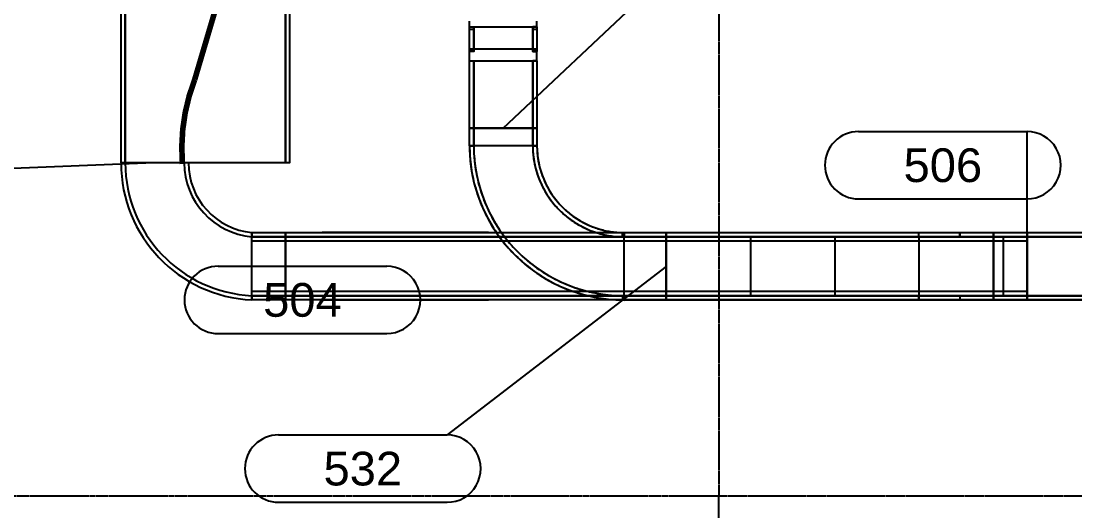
# Model space of a CAD drawing. Header units: inches. Extents: x -21257 to 11444, y 0 to 8704.
# Drawn here: x 1879.6 to 2254.8, y 518.3 to 692.9 of the extents above; entities that cross this region are included whole.
import ezdxf
from ezdxf.enums import TextEntityAlignment as Align

# ---------------------------------------------------------------- set-up
doc = ezdxf.new("R2010")
doc.units = ezdxf.units.IN
doc.header["$MEASUREMENT"] = 0
doc.linetypes.add('CENTER2', pattern=[1.125, 0.75, -0.125, 0.125, -0.125])
for name, color, linetype in [('500-CONV-LAYOUT-LOWER', 4, 'Continuous'), ('500-CONV-LAYOUT-UPPER', 4, 'Continuous'), ('500-CONV-NUMBERS', 4, 'Continuous'), ('Bldg_Cline', 8, 'CENTER2'), ('Bldg_Colnum', 8, 'Continuous')]:
    doc.layers.add(name, color=color, linetype=linetype)
doc.styles.get("Standard").update_dxf_attribs({"font": 'helvl.shx'})

# ---------------------------------------------------------------- blocks, each defined once
blk = doc.blocks.new('DCBLOCK')
at = {"linetype": 'Continuous'}
for p, q in [((-0.625, 0), (0, 0)), ((-0.625, -0.25), (0, -0.25))]:
    blk.add_line(p, q, dxfattribs=at)
for centre, start, end in [((-0.625, -0.125), 90, 269.9999), ((0, -0.125), 269.9999, 90)]:
    blk.add_arc(centre, 0.125, start, end)
blk.add_attdef('FORTNAITEM', text='', height=0.125).set_placement((-0.3125, -0.125), align=Align.MIDDLE_CENTER)
at = {"flags": 1}
blk.add_attdef('SERIALNUM', (-0.625, -0.3437), '', height=0.125, dxfattribs=at)
blk = doc.blocks.new('Promise-US15-100330-00-10-003 Bldg Colums')
at = {"layer": 'Bldg_Cline'}
for p, q in [((1200, 7192), (1200, 8)), ((6000, 8), (72, 8))]:
    blk.add_line(p, q, dxfattribs=at)
at = {"layer": 'Bldg_Colnum'}
blk.add_line((1200, -354.99), (1200, 8), dxfattribs=at)

msp = doc.modelspace()

# ---------------------------------------------------------------- linework, layer by layer
at = {"layer": '500-CONV-LAYOUT-LOWER', "linetype": 'Continuous'}
for p, q in [((1975.22, 642.3, 222), (1973.72, 642.3, 222)), ((1973.72, 642.3, 215.5), (1973.72, 642.3, 222)), ((1975.22, 642.3, 215.5), (1973.72, 642.3, 215.5)), ((1961.78, 617.49, 222), (1961.78, 615.99, 222)), ((1961.78, 615.99, 215.5), (1961.78, 617.49, 215.5)), ((1961.78, 615.99, 222), (1961.78, 615.99, 215.5)), ((1973.78, 617.49, 222), (1973.78, 615.99, 222)), ((1973.78, 617.49, 215.5), (1973.78, 615.99, 215.5)), ((1973.78, 617.49, 222), (1973.78, 615.99, 222)), ((1973.78, 615.99, 215.5), (1973.78, 617.49, 215.5)), ((1973.78, 615.99, 215.5), (1973.78, 615.99, 222)), ((1973.78, 615.99, 222), (1973.78, 615.99, 215.5)), ((2093.78, 617.49, 222), (2093.78, 615.99, 222)), ((2093.78, 615.99, 215.5), (2093.78, 617.49, 215.5)), ((2093.78, 615.99, 222), (2093.78, 615.99, 215.5)), ((2213.78, 617.49, 222), (2213.78, 615.99, 222)), ((2213.78, 615.99, 215.5), (2213.78, 617.49, 215.5)), ((2213.78, 615.99, 222), (2213.78, 615.99, 215.5)), ((2225.78, 615.99, 215.5), (2225.78, 617.49, 215.5)), ((2225.78, 617.49, 222), (2225.78, 615.99, 222)), ((2225.78, 617.49, 215.5), (2225.78, 615.99, 215.5)), ((2225.78, 617.49, 222), (2225.78, 615.99, 222)), ((2225.78, 615.99, 222), (2225.78, 615.99, 215.5)), ((2225.78, 615.99, 215.5), (2225.78, 615.99, 222)), ((2237.78, 617.49, 222), (2237.78, 615.99, 222)), ((2237.78, 615.99, 215.5), (2237.78, 617.49, 215.5)), ((2237.78, 617.49, 215.5), (2237.78, 615.99, 215.5)), ((2237.78, 617.49, 222), (2237.78, 615.99, 222)), ((2237.78, 615.99, 222), (2237.78, 615.99, 215.5)), ((2237.78, 615.99, 215.5), (2237.78, 615.99, 222)), ((1961.78, 594.99, 222), (1961.78, 593.49, 222)), ((1961.78, 594.99, 222), (1961.78, 594.99, 215.5)), ((1961.78, 594.99, 215.5), (1961.78, 593.49, 215.5)), ((1973.78, 593.49, 222), (1973.78, 594.99, 222)), ((1973.78, 594.99, 222), (1973.78, 594.99, 215.5)), ((1973.78, 594.99, 215.5), (1973.78, 593.49, 215.5)), ((1973.78, 594.99, 222), (1973.78, 593.49, 222)), ((1973.78, 594.99, 222), (1973.78, 594.99, 215.5)), ((1973.78, 594.99, 215.5), (1973.78, 593.49, 215.5)), ((2093.78, 594.99, 222), (2093.78, 593.49, 222)), ((2093.78, 594.99, 222), (2093.78, 594.99, 215.5)), ((2093.78, 594.99, 215.5), (2093.78, 593.49, 215.5)), ((2213.78, 594.99, 222), (2213.78, 593.49, 222)), ((2213.78, 594.99, 222), (2213.78, 594.99, 215.5)), ((2213.78, 594.99, 215.5), (2213.78, 593.49, 215.5)), ((2225.78, 594.99, 215.5), (2225.78, 593.49, 215.5)), ((2225.78, 594.99, 222), (2225.78, 594.99, 215.5)), ((2225.78, 594.99, 222), (2225.78, 593.49, 222)), ((2225.78, 594.99, 215.5), (2225.78, 593.49, 215.5)), ((2225.78, 594.99, 222), (2225.78, 594.99, 215.5)), ((2225.78, 593.49, 222), (2225.78, 594.99, 222)), ((2237.78, 594.99, 222), (2237.78, 593.49, 222)), ((2237.78, 594.99, 222), (2237.78, 594.99, 215.5)), ((2237.78, 594.99, 215.5), (2237.78, 593.49, 215.5)), ((2237.78, 594.99, 215.5), (2237.78, 593.49, 215.5)), ((2237.78, 594.99, 222), (2237.78, 594.99, 215.5)), ((2237.78, 593.49, 222), (2237.78, 594.99, 222))]:
    msp.add_line(p, q, dxfattribs=at)
at = {"layer": '500-CONV-LAYOUT-LOWER', "const_width": 2, "elevation": -251.96}
msp.add_lwpolyline([(1975.22, 786.3), (1941.44, 672.04, 0.112834), (1937.05, 641.93, 0.73186)], format="xyb", dxfattribs=at)
at = {"layer": '500-CONV-LAYOUT-LOWER'}
for centre, radius, end in [((1964.08, 642.3, 215.5), 48.87, 267.2972), ((1964.09, 642.3, 215.5), 47.37, 267.2094), ((1964.14, 642.3), 26.42, 264.8852), ((1964.14, 642.3), 24.92, 264.5617)]:
    msp.add_arc(centre, radius, 180, end, dxfattribs=at)
for points in [[(1916.72, 786.3, 222), (1916.72, 642.3, 222), (1915.22, 642.3, 222), (1915.22, 786.3, 222)], [(1916.72, 786.3, 215.5), (1916.72, 642.3, 215.5), (1915.22, 642.3, 215.5), (1915.22, 786.3, 215.5)], [(1916.72, 786.3, 222), (1916.72, 642.3, 222), (1916.72, 642.3, 215.5), (1916.72, 786.3, 215.5)], [(1973.72, 786.3, 222), (1973.72, 642.3, 222), (1916.72, 642.3, 222), (1916.72, 786.3, 222)], [(1975.22, 786.3, 222), (1975.22, 642.3, 222), (1973.72, 642.3, 222), (1973.72, 786.3, 222)], [(1975.22, 786.3, 215.5), (1975.22, 642.3, 215.5), (1973.72, 642.3, 215.5), (1973.72, 786.3, 215.5)], [(1973.72, 786.3, 222), (1973.72, 642.3, 222), (1973.72, 642.3, 215.5), (1973.72, 786.3, 215.5)], [(1961.78, 617.49, 222), (1973.78, 617.49, 222), (1973.78, 615.99, 222), (1961.78, 615.99, 222)], [(1961.78, 617.49, 215.5), (1973.78, 617.49, 215.5), (1973.78, 615.99, 215.5), (1961.78, 615.99, 215.5)], [(1961.78, 615.99, 222), (1973.78, 615.99, 222), (1973.78, 615.99, 215.5), (1961.78, 615.99, 215.5)], [(1961.78, 615.99, 222), (1973.78, 615.99, 222), (1973.78, 594.99, 222), (1961.78, 594.99, 222)], [(1973.78, 617.49, 222), (2225.78, 617.49, 222), (2225.78, 615.99, 222), (1973.78, 615.99, 222)], [(1973.78, 617.49, 215.5), (2225.78, 617.49, 215.5), (2225.78, 615.99, 215.5), (1973.78, 615.99, 215.5)], [(1973.78, 615.99, 222), (2225.78, 615.99, 222), (2225.78, 615.99, 215.5), (1973.78, 615.99, 215.5)], [(1973.78, 615.99, 222), (2225.78, 615.99, 222), (2225.78, 594.99, 222), (1973.78, 594.99, 222)], [(2007.78, 617.49, 215.5), (2007.78, 617.49, 203.18), (1986.78, 617.49, 215.5), (2007.78, 617.49, 215.5)], [(2046.03, 617.49, 215.5), (2046.03, 617.49, 203.18), (2007.78, 617.49, 203.18), (2007.78, 617.49, 215.5)], [(2225.78, 617.49, 215.5), (2237.78, 617.49, 215.5), (2237.78, 615.99, 215.5), (2225.78, 615.99, 215.5)], [(2225.78, 617.49, 222), (2237.78, 617.49, 222), (2237.78, 615.99, 222), (2225.78, 615.99, 222)], [(2225.78, 615.99, 222), (2237.78, 615.99, 222), (2237.78, 594.99, 222), (2225.78, 594.99, 222)], [(2225.78, 615.99, 222), (2237.78, 615.99, 222), (2237.78, 615.99, 215.5), (2225.78, 615.99, 215.5)], [(2237.78, 617.49, 215.5), (4241.78, 617.49, 215.49), (4241.78, 615.99, 215.49), (2237.78, 615.99, 215.5)], [(2237.78, 617.49, 222), (4241.78, 617.49, 221.99), (4241.78, 615.99, 221.99), (2237.78, 615.99, 222)], [(2237.78, 615.99, 222), (4241.78, 615.99, 221.99), (4241.78, 594.99, 221.99), (2237.78, 594.99, 222)], [(2237.78, 615.99, 222), (4241.78, 615.99, 221.99), (4241.78, 615.99, 215.49), (2237.78, 615.99, 215.5)], [(1961.78, 614.49, 222), (2237.78, 614.49, 222), (2237.78, 596.49, 222), (1961.78, 596.49, 222)], [(1961.78, 594.99, 222), (1973.78, 594.99, 222), (1973.78, 593.49, 222), (1961.78, 593.49, 222)], [(1961.78, 594.99, 215.5), (1973.78, 594.99, 215.5), (1973.78, 593.49, 215.5), (1961.78, 593.49, 215.5)], [(1961.78, 594.99, 222), (1973.78, 594.99, 222), (1973.78, 594.99, 215.5), (1961.78, 594.99, 215.5)], [(1973.78, 594.99, 222), (2225.78, 594.99, 222), (2225.78, 593.49, 222), (1973.78, 593.49, 222)], [(1973.78, 594.99, 215.5), (2225.78, 594.99, 215.5), (2225.78, 593.49, 215.5), (1973.78, 593.49, 215.5)], [(1973.78, 594.99, 222), (2225.78, 594.99, 222), (2225.78, 594.99, 215.5), (1973.78, 594.99, 215.5)], [(2007.78, 593.49, 215.5), (2007.78, 593.49, 203.18), (1986.78, 593.49, 215.5), (2007.78, 593.49, 215.5)], [(2046.03, 593.49, 215.5), (2046.03, 593.49, 203.18), (2007.78, 593.49, 203.18), (2007.78, 593.49, 215.5)], [(2225.78, 594.99, 222), (2237.78, 594.99, 222), (2237.78, 594.99, 215.5), (2225.78, 594.99, 215.5)], [(2225.78, 594.99, 215.5), (2237.78, 594.99, 215.5), (2237.78, 593.49, 215.5), (2225.78, 593.49, 215.5)], [(2225.78, 594.99, 222), (2237.78, 594.99, 222), (2237.78, 593.49, 222), (2225.78, 593.49, 222)], [(2237.78, 594.99, 222), (4241.78, 594.99, 221.99), (4241.78, 594.99, 215.49), (2237.78, 594.99, 215.5)], [(2237.78, 594.99, 215.5), (4241.78, 594.99, 215.49), (4241.78, 593.49, 215.49), (2237.78, 593.49, 215.5)], [(2237.78, 594.99, 222), (4241.78, 594.99, 221.99), (4241.78, 593.49, 221.99), (2237.78, 593.49, 222)]]:
    msp.add_3dface(points, dxfattribs=at)
at = {"layer": '500-CONV-LAYOUT-LOWER', "invisible_edges": 15}
for points in [[(2039.28, 648.45, 270), (2041.2, 634.07, 270), (2042.64, 634.46, 270), (2040.78, 648.45, 270)], [(2039.28, 648.45, 260.5), (2041.15, 634.22, 260.5), (2042.6, 634.61, 260.5), (2040.78, 648.45, 260.5)], [(2039.28, 648.45, 270), (2041.2, 634.07, 270), (2042.64, 634.46, 270), (2040.78, 648.45, 270)], [(2039.28, 648.45, 260.5), (2041.15, 634.22, 260.5), (2042.6, 634.61, 260.5), (2040.78, 648.45, 260.5)], [(2061.78, 648.45, 270), (2062.91, 639.95, 270), (2042.64, 634.46, 270), (2040.78, 648.45, 270)], [(2061.78, 648.45, 270), (2062.91, 639.95, 270), (2042.64, 634.46, 270), (2040.78, 648.45, 270)], [(2063.28, 648.45, 270), (2064.36, 640.34, 270), (2062.91, 639.95, 270), (2061.78, 648.45, 270)], [(2063.28, 648.45, 260.5), (2064.34, 640.43, 260.5), (2062.89, 640.04, 260.5), (2061.78, 648.45, 260.5)], [(2063.28, 648.45, 270), (2064.36, 640.34, 270), (2062.91, 639.95, 270), (2061.78, 648.45, 270)], [(2063.28, 648.45, 260.5), (2064.34, 640.43, 260.5), (2062.89, 640.04, 260.5), (2061.78, 648.45, 260.5)], [(1912.03, 640.24, 222), (1913.76, 627.22, 222), (1915.21, 627.61, 222), (1913.53, 640.24, 222)], [(1912.03, 640.24, 216), (1913.73, 627.36, 216), (1915.17, 627.75, 216), (1913.53, 640.24, 216)], [(1912.03, 640.24, 222), (1913.76, 627.22, 222), (1915.21, 627.61, 222), (1913.53, 640.24, 222)], [(1912.03, 640.24, 216), (1913.73, 627.36, 216), (1915.17, 627.75, 216), (1913.53, 640.24, 216)], [(1912.03, 640.24, 222), (1913.76, 627.22, 222), (1915.21, 627.61, 222), (1913.53, 640.24, 222)], [(1912.03, 640.24, 216), (1913.73, 627.36, 216), (1915.17, 627.75, 216), (1913.53, 640.24, 216)], [(1940.53, 640.24, 222), (1941.27, 634.68, 222), (1915.21, 627.61, 222), (1913.53, 640.24, 222)], [(1940.53, 640.24, 222), (1941.27, 634.68, 222), (1915.21, 627.61, 222), (1913.53, 640.24, 222)], [(1940.53, 640.24, 222), (1941.27, 634.68, 222), (1915.21, 627.61, 222), (1913.53, 640.24, 222)], [(1942.03, 640.24, 222), (1942.72, 635.07, 222), (1941.27, 634.68, 222), (1940.53, 640.24, 222)], [(1942.03, 640.24, 216), (1942.7, 635.13, 216), (1941.25, 634.74, 216), (1940.53, 640.24, 216)], [(1942.03, 640.24, 222), (1942.72, 635.07, 222), (1941.27, 634.68, 222), (1940.53, 640.24, 222)], [(1942.03, 640.24, 216), (1942.7, 635.13, 216), (1941.25, 634.74, 216), (1940.53, 640.24, 216)], [(1942.03, 640.24, 222), (1942.72, 635.07, 222), (1941.27, 634.68, 222), (1940.53, 640.24, 222)], [(1942.03, 640.24, 216), (1942.7, 635.13, 216), (1941.25, 634.74, 216), (1940.53, 640.24, 216)], [(2062.91, 639.95, 270), (2066.23, 632.04, 270), (2048.1, 621.44, 270), (2042.64, 634.46, 270)], [(2062.91, 639.95, 270), (2066.23, 632.04, 270), (2048.1, 621.44, 270), (2042.64, 634.46, 270)], [(2064.34, 640.43, 260.5), (2067.43, 632.96, 260.5), (2066.13, 632.21, 260.5), (2062.89, 640.04, 260.5)], [(2064.34, 640.43, 260.5), (2067.43, 632.96, 260.5), (2066.13, 632.21, 260.5), (2062.89, 640.04, 260.5)], [(2064.36, 640.34, 270), (2067.52, 632.8, 270), (2066.23, 632.04, 270), (2062.91, 639.95, 270)], [(2064.36, 640.34, 270), (2067.52, 632.8, 270), (2066.23, 632.04, 270), (2062.91, 639.95, 270)], [(1941.27, 634.68, 222), (1943.44, 629.5, 222), (1920.14, 615.87, 222), (1915.21, 627.61, 222)], [(1941.27, 634.68, 222), (1943.44, 629.5, 222), (1920.14, 615.87, 222), (1915.21, 627.61, 222)], [(1941.27, 634.68, 222), (1943.44, 629.5, 222), (1920.14, 615.87, 222), (1915.21, 627.61, 222)], [(1942.7, 635.13, 216), (1944.68, 630.36, 216), (1943.38, 629.61, 216), (1941.25, 634.74, 216)], [(1942.7, 635.13, 216), (1944.68, 630.36, 216), (1943.38, 629.61, 216), (1941.25, 634.74, 216)], [(1942.7, 635.13, 216), (1944.68, 630.36, 216), (1943.38, 629.61, 216), (1941.25, 634.74, 216)], [(1942.72, 635.07, 222), (1944.73, 630.26, 222), (1943.44, 629.5, 222), (1941.27, 634.68, 222)], [(1942.72, 635.07, 222), (1944.73, 630.26, 222), (1943.44, 629.5, 222), (1941.27, 634.68, 222)], [(1942.72, 635.07, 222), (1944.73, 630.26, 222), (1943.44, 629.5, 222), (1941.27, 634.68, 222)], [(1944.68, 630.36, 216), (1947.81, 626.27, 216), (1946.75, 625.21, 216), (1943.38, 629.61, 216)], [(1944.68, 630.36, 216), (1947.81, 626.27, 216), (1946.75, 625.21, 216), (1943.38, 629.61, 216)], [(1944.68, 630.36, 216), (1947.81, 626.27, 216), (1946.75, 625.21, 216), (1943.38, 629.61, 216)], [(1913.73, 627.36, 216), (1918.7, 615.36, 216), (1919.99, 616.11, 216), (1915.17, 627.75, 216)], [(1913.73, 627.36, 216), (1918.7, 615.36, 216), (1919.99, 616.11, 216), (1915.17, 627.75, 216)], [(1913.73, 627.36, 216), (1918.7, 615.36, 216), (1919.99, 616.11, 216), (1915.17, 627.75, 216)], [(1913.76, 627.22, 222), (1918.84, 615.11, 222), (1920.14, 615.87, 222), (1915.21, 627.61, 222)], [(1913.76, 627.22, 222), (1918.84, 615.11, 222), (1920.14, 615.87, 222), (1915.21, 627.61, 222)], [(1913.76, 627.22, 222), (1918.84, 615.11, 222), (1920.14, 615.87, 222), (1915.21, 627.61, 222)], [(1943.44, 629.5, 222), (1946.89, 625.08, 222), (1927.96, 605.82, 222), (1920.14, 615.87, 222)], [(1943.44, 629.5, 222), (1946.89, 625.08, 222), (1927.96, 605.82, 222), (1920.14, 615.87, 222)], [(1943.44, 629.5, 222), (1946.89, 625.08, 222), (1927.96, 605.82, 222), (1920.14, 615.87, 222)], [(1944.73, 630.26, 222), (1947.94, 626.15, 222), (1946.89, 625.08, 222), (1943.44, 629.5, 222)], [(1944.73, 630.26, 222), (1947.94, 626.15, 222), (1946.89, 625.08, 222), (1943.44, 629.5, 222)], [(1944.73, 630.26, 222), (1947.94, 626.15, 222), (1946.89, 625.08, 222), (1943.44, 629.5, 222)], [(1947.81, 626.27, 216), (1951.9, 623.13, 216), (1951.15, 621.84, 216), (1946.75, 625.21, 216)], [(1947.81, 626.27, 216), (1951.9, 623.13, 216), (1951.15, 621.84, 216), (1946.75, 625.21, 216)], [(1947.81, 626.27, 216), (1951.9, 623.13, 216), (1951.15, 621.84, 216), (1946.75, 625.21, 216)], [(1947.94, 626.15, 222), (1952.1, 623.02, 222), (1951.37, 621.71, 222), (1946.89, 625.08, 222)], [(1947.94, 626.15, 222), (1952.1, 623.02, 222), (1951.37, 621.71, 222), (1946.89, 625.08, 222)], [(1947.94, 626.15, 222), (1952.1, 623.02, 222), (1951.37, 621.71, 222), (1946.89, 625.08, 222)], [(1956.58, 619.63, 222), (1962.15, 618.99, 222), (1962.62, 591.99, 222), (1949.97, 593.45, 222)], [(1956.67, 621.16, 216), (1961.78, 620.49, 216), (1961.78, 618.99, 216), (1956.28, 619.71, 216)], [(1956.95, 621.09, 222), (1962.12, 620.49, 222), (1962.15, 618.99, 222), (1956.58, 619.63, 222)], [(2086.33, 616.94, 270), (2094.85, 615.96, 270), (2095.21, 594.96, 270), (2081.19, 596.58, 270)], [(2086.25, 618.51, 260.5), (2094.27, 617.45, 260.5), (2094.27, 615.95, 260.5), (2085.86, 617.06, 260.5)], [(2086.69, 618.4, 270), (2094.82, 617.46, 270), (2094.85, 615.96, 270), (2086.33, 616.94, 270)], [(2080.04, 595.33, 260.5), (2094.27, 593.45, 260.5), (2094.27, 594.95, 260.5), (2080.43, 596.78, 260.5)], [(2080.82, 595.13, 270), (2095.24, 593.46, 270), (2095.21, 594.96, 270), (2081.19, 596.58, 270)], [(1948.9, 592.18, 216), (1961.77, 590.49, 216), (1961.77, 591.99, 216), (1949.28, 593.63, 216)], [(1949.6, 592, 222), (1962.65, 590.49, 222), (1962.62, 591.99, 222), (1949.97, 593.45, 222)]]:
    msp.add_3dface(points, dxfattribs=at)
at = {"layer": '500-CONV-LAYOUT-UPPER'}
for p, q in [((2039.28, 690.78), (2039.28, 692.86)), ((2063.28, 690.78), (2063.28, 692.86)), ((2039.28, 678.7), (2039.28, 682)), ((2063.28, 678.7), (2063.28, 682))]:
    msp.add_line(p, q, dxfattribs=at)
at = {"layer": '500-CONV-LAYOUT-UPPER', "linetype": 'Continuous'}
for p, q in [((2039.28, 690.78, 268.68), (2040.78, 690.78, 268.68)), ((2040.78, 689.93, 262.24), (2040.78, 690.78, 268.68)), ((2061.78, 690.78, 268.68), (2061.78, 689.93, 262.24)), ((2063.28, 690.78, 268.68), (2061.78, 690.78, 268.68)), ((2039.28, 689.93, 262.24), (2040.78, 689.93, 262.24)), ((2061.78, 689.93, 262.24), (2063.28, 689.93, 262.24)), ((2039.28, 682.85, 269.73), (2040.78, 682.85, 269.73)), ((2040.78, 682.85, 269.73), (2040.78, 682, 263.28)), ((2061.78, 682.85, 269.73), (2061.78, 682, 263.28)), ((2061.78, 682.85, 269.73), (2063.28, 682.85, 269.73)), ((2040.78, 682, 263.28), (2039.28, 682, 263.28)), ((2061.78, 682, 263.28), (2063.28, 682, 263.28)), ((2039.28, 678.7, 263.5), (2040.78, 678.7, 263.5)), ((2039.28, 678.7, 270), (2040.78, 678.7, 270)), ((2040.78, 678.7, 263.5), (2040.78, 678.7, 270)), ((2061.78, 678.7, 263.5), (2063.28, 678.7, 263.5)), ((2061.78, 678.7, 270), (2061.78, 678.7, 263.5)), ((2063.28, 678.7, 270), (2061.78, 678.7, 270)), ((2039.28, 654.7, 270), (2040.78, 654.7, 270)), ((2039.28, 654.7, 270), (2040.78, 654.7, 270)), ((2040.78, 654.7, 263.5), (2039.28, 654.7, 263.5)), ((2039.28, 654.7, 260.5), (2040.78, 654.7, 260.5)), ((2040.78, 654.7, 260.5), (2040.78, 654.7, 270)), ((2040.78, 654.7, 270), (2040.78, 654.7, 263.5)), ((2061.78, 654.7, 270), (2061.78, 654.7, 260.5)), ((2063.28, 654.7, 270), (2061.78, 654.7, 270)), ((2061.78, 654.7, 270), (2063.28, 654.7, 270)), ((2061.78, 654.7, 270), (2061.78, 654.7, 263.5)), ((2061.78, 654.7, 263.5), (2063.28, 654.7, 263.5)), ((2061.78, 654.7, 260.5), (2063.28, 654.7, 260.5)), ((2039.28, 648.45, 270), (2040.78, 648.45, 270)), ((2040.78, 648.45, 260.5), (2039.28, 648.45, 260.5)), ((2040.78, 648.45, 270), (2040.78, 648.45, 260.5)), ((2061.78, 648.45, 270), (2061.78, 648.45, 260.5)), ((2061.78, 648.45, 270), (2063.28, 648.45, 270)), ((2061.78, 648.45, 260.5), (2063.28, 648.45, 260.5)), ((2094.28, 617.45, 270), (2094.28, 615.95, 270)), ((2094.28, 615.95, 260.5), (2094.28, 617.45, 260.5)), ((2094.28, 615.95, 270), (2094.28, 615.95, 260.5)), ((2109.28, 617.45, 270), (2109.28, 615.95, 270)), ((2109.28, 615.95, 263.5), (2109.28, 617.45, 263.5)), ((2109.28, 615.95, 270), (2109.28, 617.45, 270)), ((2109.28, 615.95, 260.5), (2109.28, 617.45, 260.5)), ((2109.28, 615.95, 270), (2109.28, 615.95, 263.5)), ((2109.28, 615.95, 270), (2109.28, 615.95, 260.5)), ((2139.28, 615.95, 270), (2139.28, 594.95, 270)), ((2169.28, 615.95, 270), (2169.28, 594.95, 270)), ((2199.28, 615.95, 270), (2199.28, 617.45, 270)), ((2199.28, 615.95, 263.5), (2199.28, 617.45, 263.5)), ((2199.28, 615.95, 270), (2199.28, 615.95, 263.5)), ((2199.28, 615.95, 270), (2199.28, 594.95, 270)), ((2229.28, 615.95, 270), (2229.28, 594.95, 270)), ((2094.28, 593.45, 270), (2094.28, 594.95, 270)), ((2094.28, 594.95, 260.5), (2094.28, 594.95, 270)), ((2094.28, 593.45, 260.5), (2094.28, 594.95, 260.5)), ((2109.28, 593.45, 270), (2109.28, 594.95, 270)), ((2109.28, 594.95, 263.5), (2109.28, 594.95, 270)), ((2109.28, 593.45, 263.5), (2109.28, 594.95, 263.5)), ((2109.28, 593.45, 270), (2109.28, 594.95, 270)), ((2109.28, 594.95, 270), (2109.28, 594.95, 260.5)), ((2109.28, 594.95, 260.5), (2109.28, 593.45, 260.5)), ((2199.28, 593.45, 270), (2199.28, 594.95, 270)), ((2199.28, 594.95, 270), (2199.28, 594.95, 263.5)), ((2199.28, 594.95, 263.5), (2199.28, 593.45, 263.5))]:
    msp.add_line(p, q, dxfattribs=at)
at = {"layer": '500-CONV-LAYOUT-UPPER'}
for points in [[(2039.28, 648.45, 260.5), (2039.29, 647.48, 260.5), (2039.31, 646.51, 260.5), (2039.36, 645.54, 260.5), (2039.42, 644.58, 260.5), (2039.49, 643.61, 260.5), (2039.59, 642.64, 260.5), (2039.7, 641.68, 260.5), (2039.83, 640.72, 260.5), (2039.97, 639.76, 260.5), (2040.13, 638.8, 260.5), (2040.31, 637.85, 260.5), (2040.51, 636.89, 260.5), (2040.72, 635.95, 260.5), (2040.95, 635, 260.5), (2041.2, 634.07, 260.5), (2041.46, 633.13, 260.5), (2041.74, 632.2, 260.5), (2042.03, 631.28, 260.5), (2042.34, 630.36, 260.5), (2042.67, 629.44, 260.5), (2043.01, 628.54, 260.5), (2043.37, 627.63, 260.5), (2043.75, 626.74, 260.5), (2044.14, 625.85, 260.5), (2044.55, 624.97, 260.5), (2044.97, 624.1, 260.5), (2045.41, 623.23, 260.5), (2045.86, 622.37, 260.5), (2046.33, 621.52, 260.5), (2046.81, 620.68, 260.5), (2047.31, 619.85, 260.5), (2047.82, 619.02, 260.5), (2048.35, 618.21, 260.5), (2048.89, 617.4, 260.5), (2049.44, 616.6, 260.5), (2050.01, 615.82, 260.5), (2050.59, 615.04, 260.5), (2051.19, 614.28, 260.5), (2051.8, 613.52, 260.5), (2052.42, 612.78, 260.5), (2053.06, 612.04, 260.5), (2053.71, 611.32, 260.5), (2054.37, 610.61, 260.5), (2055.04, 609.91, 260.5), (2055.73, 609.23, 260.5), (2056.43, 608.55, 260.5), (2057.14, 607.89, 260.5), (2057.86, 607.24, 260.5), (2058.59, 606.6, 260.5), (2059.34, 605.98, 260.5), (2060.09, 605.37, 260.5), (2060.86, 604.78, 260.5), (2061.63, 604.19, 260.5), (2062.42, 603.62, 260.5), (2063.22, 603.07, 260.5), (2064.02, 602.53, 260.5), (2064.84, 602, 260.5), (2065.66, 601.49, 260.5), (2066.49, 600.99, 260.5), (2067.34, 600.51, 260.5), (2068.19, 600.04, 260.5), (2069.04, 599.59, 260.5), (2069.91, 599.15, 260.5), (2070.79, 598.73, 260.5), (2071.67, 598.32, 260.5), (2072.55, 597.93, 260.5), (2073.45, 597.55, 260.5), (2074.35, 597.19, 260.5), (2075.26, 596.85, 260.5), (2076.17, 596.52, 260.5), (2077.09, 596.21, 260.5), (2078.02, 595.91, 260.5), (2078.95, 595.64, 260.5), (2079.88, 595.37, 260.5), (2080.82, 595.13, 260.5), (2081.76, 594.9, 260.5), (2082.71, 594.69, 260.5), (2083.66, 594.49, 260.5), (2084.61, 594.31, 260.5), (2085.57, 594.15, 260.5), (2086.53, 594, 260.5), (2087.49, 593.88, 260.5), (2088.46, 593.76, 260.5), (2089.42, 593.67, 260.5), (2090.39, 593.59, 260.5), (2091.36, 593.53, 260.5), (2092.33, 593.49, 260.5), (2093.3, 593.46, 260.5), (2094.27, 593.45, 260.5)], [(2040.78, 648.45, 260.5), (2040.79, 647.51, 260.5), (2040.81, 646.57, 260.5), (2040.86, 645.62, 260.5), (2040.91, 644.68, 260.5), (2040.99, 643.74, 260.5), (2041.08, 642.8, 260.5), (2041.19, 641.86, 260.5), (2041.31, 640.93, 260.5), (2041.45, 639.99, 260.5), (2041.61, 639.06, 260.5), (2041.78, 638.13, 260.5), (2041.98, 637.21, 260.5), (2042.18, 636.29, 260.5), (2042.4, 635.37, 260.5), (2042.64, 634.46, 260.5), (2042.9, 633.55, 260.5), (2043.17, 632.64, 260.5), (2043.46, 631.75, 260.5), (2043.76, 630.85, 260.5), (2044.08, 629.96, 260.5), (2044.41, 629.08, 260.5), (2044.76, 628.2, 260.5), (2045.13, 627.33, 260.5), (2045.51, 626.47, 260.5), (2045.9, 625.61, 260.5), (2046.31, 624.76, 260.5), (2046.74, 623.92, 260.5), (2047.18, 623.08, 260.5), (2047.63, 622.25, 260.5), (2048.1, 621.44, 260.5), (2048.59, 620.63, 260.5), (2049.09, 619.82, 260.5), (2049.6, 619.03, 260.5), (2050.12, 618.25, 260.5), (2050.66, 617.47, 260.5), (2051.22, 616.71, 260.5), (2051.79, 615.95, 260.5), (2052.37, 615.21, 260.5), (2052.96, 614.47, 260.5), (2053.56, 613.75, 260.5), (2054.18, 613.04, 260.5), (2054.81, 612.33, 260.5), (2055.46, 611.64, 260.5), (2056.11, 610.96, 260.5), (2056.78, 610.3, 260.5), (2057.46, 609.64, 260.5), (2058.15, 609, 260.5), (2058.85, 608.37, 260.5), (2059.57, 607.75, 260.5), (2060.29, 607.14, 260.5), (2061.02, 606.55, 260.5), (2061.77, 605.97, 260.5), (2062.52, 605.4, 260.5), (2063.29, 604.85, 260.5), (2064.06, 604.31, 260.5), (2064.85, 603.78, 260.5), (2065.64, 603.27, 260.5), (2066.44, 602.77, 260.5), (2067.25, 602.28, 260.5), (2068.07, 601.81, 260.5), (2068.9, 601.36, 260.5), (2069.73, 600.92, 260.5), (2070.58, 600.49, 260.5), (2071.43, 600.08, 260.5), (2072.28, 599.69, 260.5), (2073.15, 599.31, 260.5), (2074.02, 598.94, 260.5), (2074.89, 598.59, 260.5), (2075.78, 598.26, 260.5), (2076.67, 597.94, 260.5), (2077.56, 597.63, 260.5), (2078.46, 597.35, 260.5), (2079.36, 597.08, 260.5), (2080.27, 596.82, 260.5), (2081.19, 596.58, 260.5), (2082.1, 596.36, 260.5), (2083.02, 596.15, 260.5), (2083.95, 595.96, 260.5), (2084.88, 595.79, 260.5), (2085.81, 595.63, 260.5), (2086.74, 595.49, 260.5), (2087.68, 595.36, 260.5), (2088.62, 595.26, 260.5), (2089.56, 595.16, 260.5), (2090.5, 595.09, 260.5), (2091.44, 595.03, 260.5), (2092.38, 594.99, 260.5), (2093.33, 594.96, 260.5), (2094.27, 594.95, 260.5)], [(2061.78, 648.45, 260.5), (2061.79, 647.88, 260.5), (2061.8, 647.31, 260.5), (2061.83, 646.74, 260.5), (2061.86, 646.16, 260.5), (2061.91, 645.59, 260.5), (2061.96, 645.02, 260.5), (2062.03, 644.45, 260.5), (2062.1, 643.88, 260.5), (2062.19, 643.31, 260.5), (2062.28, 642.75, 260.5), (2062.39, 642.19, 260.5), (2062.51, 641.62, 260.5), (2062.63, 641.06, 260.5), (2062.77, 640.51, 260.5), (2062.91, 639.95, 260.5), (2063.07, 639.4, 260.5), (2063.23, 638.85, 260.5), (2063.41, 638.3, 260.5), (2063.59, 637.76, 260.5), (2063.78, 637.22, 260.5), (2063.99, 636.68, 260.5), (2064.2, 636.15, 260.5), (2064.42, 635.62, 260.5), (2064.65, 635.1, 260.5), (2064.89, 634.58, 260.5), (2065.14, 634.06, 260.5), (2065.4, 633.55, 260.5), (2065.67, 633.04, 260.5), (2065.94, 632.54, 260.5), (2066.23, 632.04, 260.5), (2066.52, 631.55, 260.5), (2066.83, 631.06, 260.5), (2067.14, 630.58, 260.5), (2067.46, 630.1, 260.5), (2067.78, 629.63, 260.5), (2068.12, 629.17, 260.5), (2068.47, 628.71, 260.5), (2068.82, 628.26, 260.5), (2069.18, 627.81, 260.5), (2069.55, 627.37, 260.5), (2069.92, 626.94, 260.5), (2070.31, 626.51, 260.5), (2070.7, 626.09, 260.5), (2071.1, 625.68, 260.5), (2071.5, 625.27, 260.5), (2071.91, 624.88, 260.5), (2072.33, 624.48, 260.5), (2072.76, 624.1, 260.5), (2073.19, 623.73, 260.5), (2073.63, 623.36, 260.5), (2074.08, 623, 260.5), (2074.53, 622.64, 260.5), (2074.99, 622.3, 260.5), (2075.45, 621.96, 260.5), (2075.92, 621.64, 260.5), (2076.4, 621.32, 260.5), (2076.88, 621, 260.5), (2077.37, 620.7, 260.5), (2077.86, 620.41, 260.5), (2078.36, 620.12, 260.5), (2078.86, 619.85, 260.5), (2079.37, 619.58, 260.5), (2079.88, 619.32, 260.5), (2080.4, 619.07, 260.5), (2080.92, 618.83, 260.5), (2081.44, 618.6, 260.5), (2081.97, 618.38, 260.5), (2082.5, 618.16, 260.5), (2083.04, 617.96, 260.5), (2083.58, 617.77, 260.5), (2084.12, 617.58, 260.5), (2084.67, 617.41, 260.5), (2085.22, 617.24, 260.5), (2085.77, 617.09, 260.5), (2086.33, 616.94, 260.5), (2086.88, 616.81, 260.5), (2087.44, 616.68, 260.5), (2088, 616.57, 260.5), (2088.57, 616.46, 260.5), (2089.13, 616.37, 260.5), (2089.7, 616.28, 260.5), (2090.27, 616.2, 260.5), (2090.84, 616.14, 260.5), (2091.41, 616.08, 260.5), (2091.98, 616.04, 260.5), (2092.55, 616, 260.5), (2093.13, 615.98, 260.5), (2093.7, 615.96, 260.5), (2094.27, 615.95, 260.5)], [(2063.28, 648.45, 260.5), (2063.28, 647.91, 260.5), (2063.3, 647.36, 260.5), (2063.32, 646.81, 260.5), (2063.36, 646.27, 260.5), (2063.4, 645.72, 260.5), (2063.45, 645.18, 260.5), (2063.52, 644.64, 260.5), (2063.59, 644.09, 260.5), (2063.67, 643.55, 260.5), (2063.76, 643.01, 260.5), (2063.86, 642.48, 260.5), (2063.97, 641.94, 260.5), (2064.09, 641.41, 260.5), (2064.22, 640.87, 260.5), (2064.36, 640.34, 260.5), (2064.51, 639.82, 260.5), (2064.66, 639.29, 260.5), (2064.83, 638.77, 260.5), (2065.01, 638.25, 260.5), (2065.19, 637.74, 260.5), (2065.38, 637.23, 260.5), (2065.59, 636.72, 260.5), (2065.8, 636.22, 260.5), (2066.02, 635.71, 260.5), (2066.25, 635.22, 260.5), (2066.49, 634.73, 260.5), (2066.73, 634.24, 260.5), (2066.99, 633.75, 260.5), (2067.25, 633.27, 260.5), (2067.52, 632.8, 260.5), (2067.8, 632.33, 260.5), (2068.09, 631.86, 260.5), (2068.39, 631.41, 260.5), (2068.69, 630.95, 260.5), (2069.01, 630.5, 260.5), (2069.33, 630.06, 260.5), (2069.66, 629.62, 260.5), (2069.99, 629.19, 260.5), (2070.34, 628.76, 260.5), (2070.69, 628.34, 260.5), (2071.05, 627.93, 260.5), (2071.41, 627.53, 260.5), (2071.79, 627.12, 260.5), (2072.17, 626.73, 260.5), (2072.55, 626.34, 260.5), (2072.95, 625.96, 260.5), (2073.35, 625.59, 260.5), (2073.75, 625.23, 260.5), (2074.17, 624.87, 260.5), (2074.58, 624.52, 260.5), (2075.01, 624.17, 260.5), (2075.44, 623.84, 260.5), (2075.88, 623.51, 260.5), (2076.32, 623.19, 260.5), (2076.77, 622.87, 260.5), (2077.23, 622.57, 260.5), (2077.68, 622.27, 260.5), (2078.15, 621.98, 260.5), (2078.62, 621.7, 260.5), (2079.09, 621.43, 260.5), (2079.57, 621.17, 260.5), (2080.06, 620.91, 260.5), (2080.54, 620.66, 260.5), (2081.04, 620.43, 260.5), (2081.53, 620.2, 260.5), (2082.03, 619.98, 260.5), (2082.54, 619.76, 260.5), (2083.05, 619.56, 260.5), (2083.56, 619.37, 260.5), (2084.07, 619.18, 260.5), (2084.59, 619.01, 260.5), (2085.11, 618.84, 260.5), (2085.64, 618.68, 260.5), (2086.16, 618.54, 260.5), (2086.69, 618.4, 260.5), (2087.22, 618.27, 260.5), (2087.76, 618.15, 260.5), (2088.29, 618.04, 260.5), (2088.83, 617.94, 260.5), (2089.37, 617.85, 260.5), (2089.91, 617.76, 260.5), (2090.45, 617.69, 260.5), (2091, 617.63, 260.5), (2091.54, 617.58, 260.5), (2092.09, 617.53, 260.5), (2092.63, 617.5, 260.5), (2093.18, 617.47, 260.5), (2093.73, 617.46, 260.5), (2094.27, 617.45, 260.5)]]:
    msp.add_polyline3d(points, dxfattribs=at)
for radius in [55, 53.5, 32.5, 31]:
    msp.add_arc((2094.28, 648.45, 270), radius, 180, 271, dxfattribs=at)
for points in [[(2039.28, 682.85, 269.73), (2039.28, 690.78, 268.68), (2040.78, 690.78, 268.68), (2040.78, 682.85, 269.73)], [(2040.78, 682.85, 269.73), (2040.78, 690.78, 268.68), (2061.78, 690.78, 268.68), (2061.78, 682.85, 269.73)], [(2040.78, 682.85, 269.73), (2040.78, 690.78, 268.68), (2040.78, 689.93, 262.24), (2040.78, 682, 263.28)], [(2061.78, 682.85, 269.73), (2061.78, 690.78, 268.68), (2061.78, 689.93, 262.24), (2061.78, 682, 263.28)], [(2061.78, 682.85, 269.73), (2061.78, 690.78, 268.68), (2063.28, 690.78, 268.68), (2063.28, 682.85, 269.73)], [(2039.28, 682, 263.28), (2039.28, 689.93, 262.24), (2040.78, 689.93, 262.24), (2040.78, 682, 263.28)], [(2061.78, 682, 263.28), (2061.78, 689.93, 262.24), (2063.28, 689.93, 262.24), (2063.28, 682, 263.28)], [(2039.28, 654.7, 270), (2039.28, 678.7, 270), (2040.78, 678.7, 270), (2040.78, 654.7, 270)], [(2039.28, 654.7, 263.5), (2039.28, 678.7, 263.5), (2040.78, 678.7, 263.5), (2040.78, 654.7, 263.5)], [(2040.78, 654.7, 270), (2040.78, 678.7, 270), (2040.78, 678.7, 263.5), (2040.78, 654.7, 263.5)], [(2040.78, 654.7, 270), (2040.78, 678.7, 270), (2061.78, 678.7, 270), (2061.78, 654.7, 270)], [(2061.78, 654.7, 270), (2061.78, 678.7, 270), (2063.28, 678.7, 270), (2063.28, 654.7, 270)], [(2061.78, 654.7, 263.5), (2061.78, 678.7, 263.5), (2063.28, 678.7, 263.5), (2063.28, 654.7, 263.5)], [(2061.78, 654.7, 270), (2061.78, 678.7, 270), (2061.78, 678.7, 263.5), (2061.78, 654.7, 263.5)], [(2039.28, 648.45, 270), (2039.28, 654.7, 270), (2040.78, 654.7, 270), (2040.78, 648.45, 270)], [(2039.28, 648.45, 260.5), (2039.28, 654.7, 260.5), (2040.78, 654.7, 260.5), (2040.78, 648.45, 260.5)], [(2040.78, 648.45, 270), (2040.78, 654.7, 270), (2061.78, 654.7, 270), (2061.78, 648.45, 270)], [(2040.78, 648.45, 270), (2040.78, 654.7, 270), (2040.78, 654.7, 260.5), (2040.78, 648.45, 260.5)], [(2061.78, 648.45, 270), (2061.78, 654.7, 270), (2061.78, 654.7, 260.5), (2061.78, 648.45, 260.5)], [(2061.78, 648.45, 270), (2061.78, 654.7, 270), (2063.28, 654.7, 270), (2063.28, 648.45, 270)], [(2061.78, 648.45, 260.5), (2061.78, 654.7, 260.5), (2063.28, 654.7, 260.5), (2063.28, 648.45, 260.5)], [(2109.28, 615.95, 270), (2094.28, 615.95, 270), (2094.28, 617.45, 270), (2109.28, 617.45, 270)], [(2109.28, 615.95, 260.5), (2094.28, 615.95, 260.5), (2094.28, 617.45, 260.5), (2109.28, 617.45, 260.5)], [(2109.28, 615.95, 270), (2094.28, 615.95, 270), (2094.28, 615.95, 260.5), (2109.28, 615.95, 260.5)], [(2109.28, 594.95, 270), (2094.28, 594.95, 270), (2094.28, 615.95, 270), (2109.28, 615.95, 270)], [(3639.28, 615.95, 263.5), (2109.28, 615.95, 263.5), (2109.28, 617.45, 263.5), (3639.28, 617.45, 263.5)], [(3639.28, 615.95, 270), (2109.28, 615.95, 270), (2109.28, 617.45, 270), (3639.28, 617.45, 270)], [(3639.28, 594.95, 270), (2109.28, 594.95, 270), (2109.28, 615.95, 270), (3639.28, 615.95, 270)], [(3639.28, 615.95, 270), (2109.28, 615.95, 270), (2109.28, 615.95, 263.5), (3639.28, 615.95, 263.5)], [(2109.28, 593.45, 270), (2094.28, 593.45, 270), (2094.28, 594.95, 270), (2109.28, 594.95, 270)], [(2109.28, 593.45, 260.5), (2094.28, 593.45, 260.5), (2094.28, 594.95, 260.5), (2109.28, 594.95, 260.5)], [(2109.28, 594.95, 270), (2094.28, 594.95, 270), (2094.28, 594.95, 260.5), (2109.28, 594.95, 260.5)], [(3639.28, 594.95, 270), (2109.28, 594.95, 270), (2109.28, 594.95, 263.5), (3639.28, 594.95, 263.5)], [(3639.28, 593.45, 263.5), (2109.28, 593.45, 263.5), (2109.28, 594.95, 263.5), (3639.28, 594.95, 263.5)], [(3639.28, 593.45, 270), (2109.28, 593.45, 270), (2109.28, 594.95, 270), (3639.28, 594.95, 270)]]:
    msp.add_3dface(points, dxfattribs=at)
at = {"layer": '500-CONV-NUMBERS', "linetype": 'Continuous'}
for p, q in [((2051.28, 654.7, 270), (2181.12, 777.08, 360)), ((2237.78, 605.49, 222), (2237.78, 653.49, 360)), ((1927.03, 642.3, 222), (1826.37, 638.33, 360)), ((1961.78, 605.49, 222), (2009.78, 605.49, 360)), ((2109.28, 605.45, 270), (2031.28, 545.36, 360))]:
    msp.add_line(p, q, dxfattribs=at)

# ---------------------------------------------------------------- block references
msp.add_blockref('Promise-US15-100330-00-10-003 Bldg Colums', (928.05, 515.51))
at = {"layer": '500-CONV-NUMBERS', "xscale": 96, "yscale": 96, "zscale": 96}
for p, values in [((2237.78, 653.49, 360), {'FORTNAITEM': '506'}), ((2009.78, 605.49, 360), {'FORTNAITEM': '504'}), ((2031.28, 545.36, 360), {'FORTNAITEM': '532'})]:
    msp.add_blockref('DCBLOCK', p, dxfattribs=at).add_auto_attribs(values)

doc.saveas('drawing.dxf')
